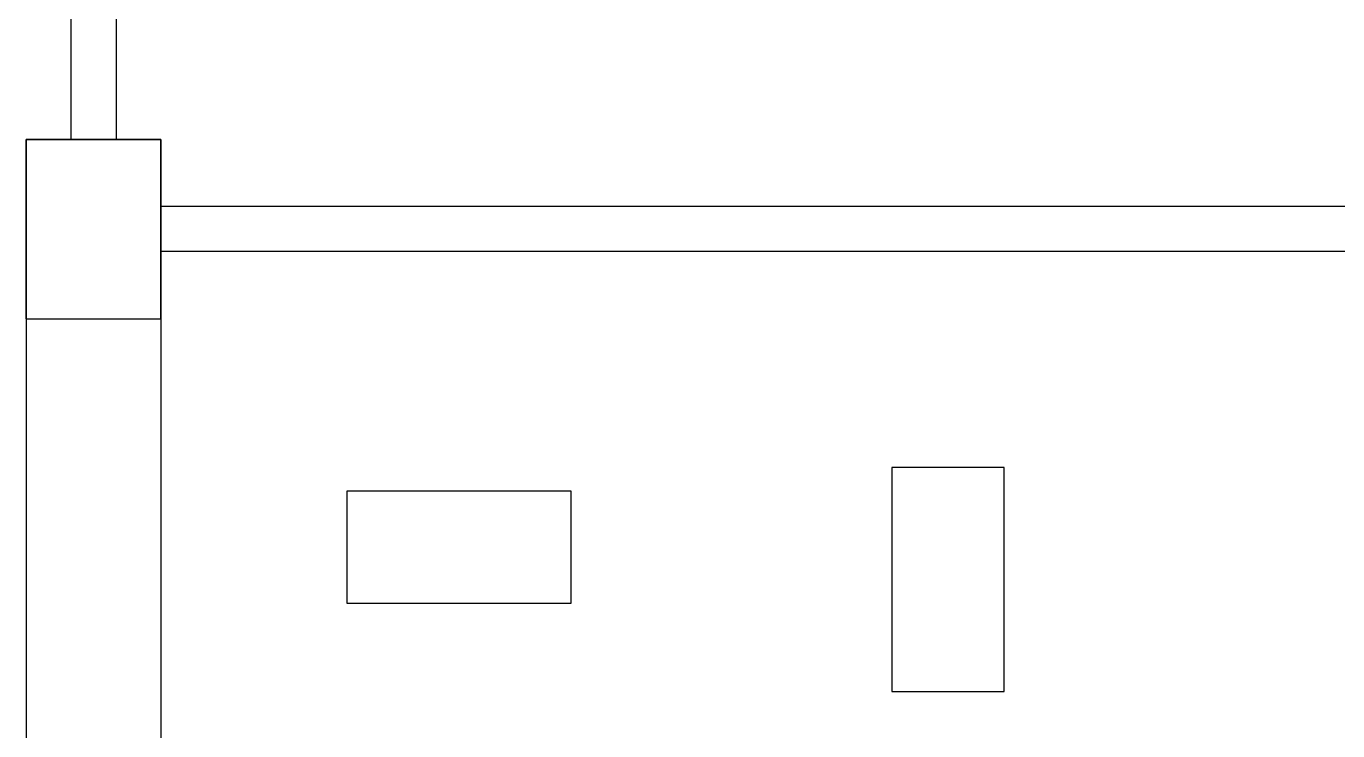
# Model space of a CAD drawing. Extents: x -19 to 297, y 0 to 420.
# Drawn here: x 52.67 to 67.28, y 198.68 to 206.53 of the extents above; entities that cross this region are included whole.
import ezdxf

# ---------------------------------------------------------------- set-up
doc = ezdxf.new("R2010")
doc.units = 0
doc.header["$MEASUREMENT"] = 0
doc.linetypes.add('K5LT_BASIC', pattern=[0])
doc.layers.add('Системный слой', color=7, linetype='Continuous')

# ---------------------------------------------------------------- blocks, each defined once
blk = doc.blocks.new('*U')
at = {"layer": 'Системный слой', "color": 5, "linetype": 'K5LT_BASIC'}
for p, q in [((54.167, 205.269), (52.667, 205.269)), ((52.667, 205.269), (52.667, 203.269)), ((54.167, 203.269), (54.167, 205.269)), ((52.667, 203.269), (54.167, 203.269)), ((63.559, 201.613), (62.309, 201.613)), ((62.309, 201.613), (62.309, 199.113)), ((63.559, 199.113), (63.559, 201.613)), ((58.737, 201.348), (56.237, 201.348)), ((56.237, 201.348), (56.237, 200.098)), ((58.737, 200.098), (58.737, 201.348)), ((56.237, 200.098), (58.737, 200.098)), ((62.309, 199.113), (63.559, 199.113))]:
    blk.add_line(p, q, dxfattribs=at)

msp = doc.modelspace()

# ---------------------------------------------------------------- linework, layer by layer
at = {"layer": 'Системный слой', "color": 5, "linetype": 'K5LT_BASIC'}
for p, q in [((53.167, 205.269), (53.167, 210.769)), ((53.667, 210.769), (53.667, 205.269)), ((52.667, 205.269), (54.167, 205.269)), ((52.667, 205.269), (52.667, 203.269)), ((52.667, 203.269), (52.667, 205.269)), ((52.667, 205.269), (54.167, 205.269)), ((54.167, 205.269), (53.167, 205.269)), ((54.166, 204.769), (54.167, 205.269)), ((54.167, 205.269), (54.167, 203.269)), ((54.167, 203.269), (54.167, 205.269)), ((54.167, 203.269), (54.167, 205.269)), ((54.167, 204.519), (54.167, 203.769)), ((68.166, 204.519), (54.167, 204.519)), ((68.166, 204.019), (54.167, 204.019)), ((52.667, 203.269), (54.167, 203.269)), ((52.667, 203.269), (52.667, 180.769)), ((54.167, 203.269), (54.167, 182.769))]:
    msp.add_line(p, q, dxfattribs=at)

# ---------------------------------------------------------------- block references
at = {"layer": 'Системный слой'}
msp.add_blockref('*U', (0, 0), dxfattribs=at)
msp.add_blockref('*U', (0, 0), dxfattribs=at)
msp.add_blockref('*U', (0, 0), dxfattribs=at)
msp.add_blockref('*U', (0, 0), dxfattribs=at)
msp.add_blockref('*U', (0, 0), dxfattribs=at)
msp.add_blockref('*U', (0, 0), dxfattribs=at)
msp.add_blockref('*U', (0, 0), dxfattribs=at)
msp.add_blockref('*U', (0, 0), dxfattribs=at)
msp.add_blockref('*U', (0, 0), dxfattribs=at)
msp.add_blockref('*U', (0, 0), dxfattribs=at)
msp.add_blockref('*U', (0, 0), dxfattribs=at)
msp.add_blockref('*U', (0, 0), dxfattribs=at)
msp.add_blockref('*U', (0, 0), dxfattribs=at)
msp.add_blockref('*U', (0, 0), dxfattribs=at)
msp.add_blockref('*U', (0, 0), dxfattribs=at)
msp.add_blockref('*U', (0, 0), dxfattribs=at)
msp.add_blockref('*U', (0, 0), dxfattribs=at)
msp.add_blockref('*U', (0, 0), dxfattribs=at)
msp.add_blockref('*U', (0, 0), dxfattribs=at)
msp.add_blockref('*U', (0, 0), dxfattribs=at)
msp.add_blockref('*U', (0, 0), dxfattribs=at)
msp.add_blockref('*U', (0, 0), dxfattribs=at)
msp.add_blockref('*U', (0, 0), dxfattribs=at)
msp.add_blockref('*U', (0, 0), dxfattribs=at)
msp.add_blockref('*U', (0, 0), dxfattribs=at)
msp.add_blockref('*U', (0, 0), dxfattribs=at)
msp.add_blockref('*U', (0, 0), dxfattribs=at)
msp.add_blockref('*U', (0, 0), dxfattribs=at)
msp.add_blockref('*U', (0, 0), dxfattribs=at)
msp.add_blockref('*U', (0, 0), dxfattribs=at)
msp.add_blockref('*U', (0, 0), dxfattribs=at)
msp.add_blockref('*U', (0, 0), dxfattribs=at)
msp.add_blockref('*U', (0, 0), dxfattribs=at)
msp.add_blockref('*U', (0, 0), dxfattribs=at)
msp.add_blockref('*U', (0, 0), dxfattribs=at)
msp.add_blockref('*U', (0, 0), dxfattribs=at)
msp.add_blockref('*U', (0, 0), dxfattribs=at)
msp.add_blockref('*U', (0, 0), dxfattribs=at)
msp.add_blockref('*U', (0, 0), dxfattribs=at)
msp.add_blockref('*U', (0, 0), dxfattribs=at)
msp.add_blockref('*U', (0, 0), dxfattribs=at)
msp.add_blockref('*U', (0, 0), dxfattribs=at)
msp.add_blockref('*U', (0, 0), dxfattribs=at)
msp.add_blockref('*U', (0, 0), dxfattribs=at)
msp.add_blockref('*U', (0, 0), dxfattribs=at)
msp.add_blockref('*U', (0, 0), dxfattribs=at)
msp.add_blockref('*U', (0, 0), dxfattribs=at)
msp.add_blockref('*U', (0, 0), dxfattribs=at)
msp.add_blockref('*U', (0, 0), dxfattribs=at)
msp.add_blockref('*U', (0, 0), dxfattribs=at)
msp.add_blockref('*U', (0, 0), dxfattribs=at)
msp.add_blockref('*U', (0, 0), dxfattribs=at)
msp.add_blockref('*U', (0, 0), dxfattribs=at)
msp.add_blockref('*U', (0, 0), dxfattribs=at)
msp.add_blockref('*U', (0, 0), dxfattribs=at)
msp.add_blockref('*U', (0, 0), dxfattribs=at)
msp.add_blockref('*U', (0, 0), dxfattribs=at)
msp.add_blockref('*U', (0, 0), dxfattribs=at)
msp.add_blockref('*U', (0, 0), dxfattribs=at)
msp.add_blockref('*U', (0, 0), dxfattribs=at)
msp.add_blockref('*U', (0, 0), dxfattribs=at)
msp.add_blockref('*U', (0, 0), dxfattribs=at)
msp.add_blockref('*U', (0, 0), dxfattribs=at)
msp.add_blockref('*U', (0, 0), dxfattribs=at)
msp.add_blockref('*U', (0, 0), dxfattribs=at)
msp.add_blockref('*U', (0, 0), dxfattribs=at)
msp.add_blockref('*U', (0, 0), dxfattribs=at)
msp.add_blockref('*U', (0, 0), dxfattribs=at)
msp.add_blockref('*U', (0, 0), dxfattribs=at)
msp.add_blockref('*U', (0, 0), dxfattribs=at)
msp.add_blockref('*U', (0, 0), dxfattribs=at)
msp.add_blockref('*U', (0, 0), dxfattribs=at)
msp.add_blockref('*U', (0, 0), dxfattribs=at)
msp.add_blockref('*U', (0, 0), dxfattribs=at)
msp.add_blockref('*U', (0, 0), dxfattribs=at)
msp.add_blockref('*U', (0, 0), dxfattribs=at)
msp.add_blockref('*U', (0, 0), dxfattribs=at)
msp.add_blockref('*U', (0, 0), dxfattribs=at)
msp.add_blockref('*U', (0, 0), dxfattribs=at)
msp.add_blockref('*U', (0, 0), dxfattribs=at)
msp.add_blockref('*U', (0, 0), dxfattribs=at)
msp.add_blockref('*U', (0, 0), dxfattribs=at)
msp.add_blockref('*U', (0, 0), dxfattribs=at)
msp.add_blockref('*U', (0, 0), dxfattribs=at)
msp.add_blockref('*U', (0, 0), dxfattribs=at)
msp.add_blockref('*U', (0, 0), dxfattribs=at)
msp.add_blockref('*U', (0, 0), dxfattribs=at)
msp.add_blockref('*U', (0, 0), dxfattribs=at)
msp.add_blockref('*U', (0, 0), dxfattribs=at)
msp.add_blockref('*U', (0, 0), dxfattribs=at)
msp.add_blockref('*U', (0, 0), dxfattribs=at)
msp.add_blockref('*U', (0, 0), dxfattribs=at)
msp.add_blockref('*U', (0, 0), dxfattribs=at)
msp.add_blockref('*U', (0, 0), dxfattribs=at)
msp.add_blockref('*U', (0, 0), dxfattribs=at)
msp.add_blockref('*U', (0, 0), dxfattribs=at)
msp.add_blockref('*U', (0, 0), dxfattribs=at)
msp.add_blockref('*U', (0, 0), dxfattribs=at)
msp.add_blockref('*U', (0, 0), dxfattribs=at)
msp.add_blockref('*U', (0, 0), dxfattribs=at)
msp.add_blockref('*U', (0, 0), dxfattribs=at)
msp.add_blockref('*U', (0, 0), dxfattribs=at)
msp.add_blockref('*U', (0, 0), dxfattribs=at)
msp.add_blockref('*U', (0, 0), dxfattribs=at)
msp.add_blockref('*U', (0, 0), dxfattribs=at)
msp.add_blockref('*U', (0, 0), dxfattribs=at)
msp.add_blockref('*U', (0, 0), dxfattribs=at)
msp.add_blockref('*U', (0, 0), dxfattribs=at)
msp.add_blockref('*U', (0, 0), dxfattribs=at)
msp.add_blockref('*U', (0, 0), dxfattribs=at)
msp.add_blockref('*U', (0, 0), dxfattribs=at)
msp.add_blockref('*U', (0, 0), dxfattribs=at)
msp.add_blockref('*U', (0, 0), dxfattribs=at)
msp.add_blockref('*U', (0, 0), dxfattribs=at)
msp.add_blockref('*U', (0, 0), dxfattribs=at)
msp.add_blockref('*U', (0, 0), dxfattribs=at)
msp.add_blockref('*U', (0, 0), dxfattribs=at)
msp.add_blockref('*U', (0, 0), dxfattribs=at)
msp.add_blockref('*U', (0, 0), dxfattribs=at)
msp.add_blockref('*U', (0, 0), dxfattribs=at)
msp.add_blockref('*U', (0, 0), dxfattribs=at)
msp.add_blockref('*U', (0, 0), dxfattribs=at)
msp.add_blockref('*U', (0, 0), dxfattribs=at)
msp.add_blockref('*U', (0, 0), dxfattribs=at)
msp.add_blockref('*U', (0, 0), dxfattribs=at)
msp.add_blockref('*U', (0, 0), dxfattribs=at)
msp.add_blockref('*U', (0, 0), dxfattribs=at)
msp.add_blockref('*U', (0, 0), dxfattribs=at)
msp.add_blockref('*U', (0, 0), dxfattribs=at)
msp.add_blockref('*U', (0, 0), dxfattribs=at)
msp.add_blockref('*U', (0, 0), dxfattribs=at)
msp.add_blockref('*U', (0, 0), dxfattribs=at)
msp.add_blockref('*U', (0, 0), dxfattribs=at)
msp.add_blockref('*U', (0, 0), dxfattribs=at)
msp.add_blockref('*U', (0, 0), dxfattribs=at)
msp.add_blockref('*U', (0, 0), dxfattribs=at)
msp.add_blockref('*U', (0, 0), dxfattribs=at)
msp.add_blockref('*U', (0, 0), dxfattribs=at)
msp.add_blockref('*U', (0, 0), dxfattribs=at)
msp.add_blockref('*U', (0, 0), dxfattribs=at)
msp.add_blockref('*U', (0, 0), dxfattribs=at)
msp.add_blockref('*U', (0, 0), dxfattribs=at)
msp.add_blockref('*U', (0, 0), dxfattribs=at)
msp.add_blockref('*U', (0, 0), dxfattribs=at)
msp.add_blockref('*U', (0, 0), dxfattribs=at)
msp.add_blockref('*U', (0, 0), dxfattribs=at)
msp.add_blockref('*U', (0, 0), dxfattribs=at)
msp.add_blockref('*U', (0, 0), dxfattribs=at)
msp.add_blockref('*U', (0, 0), dxfattribs=at)
msp.add_blockref('*U', (0, 0), dxfattribs=at)
msp.add_blockref('*U', (0, 0), dxfattribs=at)
msp.add_blockref('*U', (0, 0), dxfattribs=at)
msp.add_blockref('*U', (0, 0), dxfattribs=at)
msp.add_blockref('*U', (0, 0), dxfattribs=at)
msp.add_blockref('*U', (0, 0), dxfattribs=at)
msp.add_blockref('*U', (0, 0), dxfattribs=at)
msp.add_blockref('*U', (0, 0), dxfattribs=at)
msp.add_blockref('*U', (0, 0), dxfattribs=at)
msp.add_blockref('*U', (0, 0), dxfattribs=at)
msp.add_blockref('*U', (0, 0), dxfattribs=at)
msp.add_blockref('*U', (0, 0), dxfattribs=at)
msp.add_blockref('*U', (0, 0), dxfattribs=at)
msp.add_blockref('*U', (0, 0), dxfattribs=at)
msp.add_blockref('*U', (0, 0), dxfattribs=at)
msp.add_blockref('*U', (0, 0), dxfattribs=at)
msp.add_blockref('*U', (0, 0), dxfattribs=at)
msp.add_blockref('*U', (0, 0), dxfattribs=at)
msp.add_blockref('*U', (0, 0), dxfattribs=at)
msp.add_blockref('*U', (0, 0), dxfattribs=at)
msp.add_blockref('*U', (0, 0), dxfattribs=at)
msp.add_blockref('*U', (0, 0), dxfattribs=at)
msp.add_blockref('*U', (0, 0), dxfattribs=at)
msp.add_blockref('*U', (0, 0), dxfattribs=at)
msp.add_blockref('*U', (0, 0), dxfattribs=at)
msp.add_blockref('*U', (0, 0), dxfattribs=at)
msp.add_blockref('*U', (0, 0), dxfattribs=at)
msp.add_blockref('*U', (0, 0), dxfattribs=at)
msp.add_blockref('*U', (0, 0), dxfattribs=at)
msp.add_blockref('*U', (0, 0), dxfattribs=at)
msp.add_blockref('*U', (0, 0), dxfattribs=at)
msp.add_blockref('*U', (0, 0), dxfattribs=at)
msp.add_blockref('*U', (0, 0), dxfattribs=at)
msp.add_blockref('*U', (0, 0), dxfattribs=at)
msp.add_blockref('*U', (0, 0), dxfattribs=at)
msp.add_blockref('*U', (0, 0), dxfattribs=at)
msp.add_blockref('*U', (0, 0), dxfattribs=at)
msp.add_blockref('*U', (0, 0), dxfattribs=at)
msp.add_blockref('*U', (0, 0), dxfattribs=at)
msp.add_blockref('*U', (0, 0), dxfattribs=at)
msp.add_blockref('*U', (0, 0), dxfattribs=at)
msp.add_blockref('*U', (0, 0), dxfattribs=at)
msp.add_blockref('*U', (0, 0), dxfattribs=at)
msp.add_blockref('*U', (0, 0), dxfattribs=at)
msp.add_blockref('*U', (0, 0), dxfattribs=at)
msp.add_blockref('*U', (0, 0), dxfattribs=at)
msp.add_blockref('*U', (0, 0), dxfattribs=at)
msp.add_blockref('*U', (0, 0), dxfattribs=at)
msp.add_blockref('*U', (0, 0), dxfattribs=at)
msp.add_blockref('*U', (0, 0), dxfattribs=at)
msp.add_blockref('*U', (0, 0), dxfattribs=at)
msp.add_blockref('*U', (0, 0), dxfattribs=at)
msp.add_blockref('*U', (0, 0), dxfattribs=at)
msp.add_blockref('*U', (0, 0), dxfattribs=at)
msp.add_blockref('*U', (0, 0), dxfattribs=at)
msp.add_blockref('*U', (0, 0), dxfattribs=at)
msp.add_blockref('*U', (0, 0), dxfattribs=at)
msp.add_blockref('*U', (0, 0), dxfattribs=at)
msp.add_blockref('*U', (0, 0), dxfattribs=at)
msp.add_blockref('*U', (0, 0), dxfattribs=at)
msp.add_blockref('*U', (0, 0), dxfattribs=at)
msp.add_blockref('*U', (0, 0), dxfattribs=at)
msp.add_blockref('*U', (0, 0), dxfattribs=at)
msp.add_blockref('*U', (0, 0), dxfattribs=at)
msp.add_blockref('*U', (0, 0), dxfattribs=at)
msp.add_blockref('*U', (0, 0), dxfattribs=at)
msp.add_blockref('*U', (0, 0), dxfattribs=at)
msp.add_blockref('*U', (0, 0), dxfattribs=at)
msp.add_blockref('*U', (0, 0), dxfattribs=at)
msp.add_blockref('*U', (0, 0), dxfattribs=at)
msp.add_blockref('*U', (0, 0), dxfattribs=at)
msp.add_blockref('*U', (0, 0), dxfattribs=at)
msp.add_blockref('*U', (0, 0), dxfattribs=at)
msp.add_blockref('*U', (0, 0), dxfattribs=at)
msp.add_blockref('*U', (0, 0), dxfattribs=at)
msp.add_blockref('*U', (0, 0), dxfattribs=at)
msp.add_blockref('*U', (0, 0), dxfattribs=at)
msp.add_blockref('*U', (0, 0), dxfattribs=at)
msp.add_blockref('*U', (0, 0), dxfattribs=at)
msp.add_blockref('*U', (0, 0), dxfattribs=at)
msp.add_blockref('*U', (0, 0), dxfattribs=at)
msp.add_blockref('*U', (0, 0), dxfattribs=at)
msp.add_blockref('*U', (0, 0), dxfattribs=at)
msp.add_blockref('*U', (0, 0), dxfattribs=at)
msp.add_blockref('*U', (0, 0), dxfattribs=at)
msp.add_blockref('*U', (0, 0), dxfattribs=at)
msp.add_blockref('*U', (0, 0), dxfattribs=at)
msp.add_blockref('*U', (0, 0), dxfattribs=at)
msp.add_blockref('*U', (0, 0), dxfattribs=at)
msp.add_blockref('*U', (0, 0), dxfattribs=at)
msp.add_blockref('*U', (0, 0), dxfattribs=at)
msp.add_blockref('*U', (0, 0), dxfattribs=at)
msp.add_blockref('*U', (0, 0), dxfattribs=at)
msp.add_blockref('*U', (0, 0), dxfattribs=at)
msp.add_blockref('*U', (0, 0), dxfattribs=at)
msp.add_blockref('*U', (0, 0), dxfattribs=at)
msp.add_blockref('*U', (0, 0), dxfattribs=at)
msp.add_blockref('*U', (0, 0), dxfattribs=at)
msp.add_blockref('*U', (0, 0), dxfattribs=at)
msp.add_blockref('*U', (0, 0), dxfattribs=at)
msp.add_blockref('*U', (0, 0), dxfattribs=at)
msp.add_blockref('*U', (0, 0), dxfattribs=at)
msp.add_blockref('*U', (0, 0), dxfattribs=at)
msp.add_blockref('*U', (0, 0), dxfattribs=at)
msp.add_blockref('*U', (0, 0), dxfattribs=at)
msp.add_blockref('*U', (0, 0), dxfattribs=at)
msp.add_blockref('*U', (0, 0), dxfattribs=at)
msp.add_blockref('*U', (0, 0), dxfattribs=at)
msp.add_blockref('*U', (0, 0), dxfattribs=at)
msp.add_blockref('*U', (0, 0), dxfattribs=at)
msp.add_blockref('*U', (0, 0), dxfattribs=at)
msp.add_blockref('*U', (0, 0), dxfattribs=at)
msp.add_blockref('*U', (0, 0), dxfattribs=at)
msp.add_blockref('*U', (0, 0), dxfattribs=at)
msp.add_blockref('*U', (0, 0), dxfattribs=at)
msp.add_blockref('*U', (0, 0), dxfattribs=at)
msp.add_blockref('*U', (0, 0), dxfattribs=at)
msp.add_blockref('*U', (0, 0), dxfattribs=at)
msp.add_blockref('*U', (0, 0), dxfattribs=at)
msp.add_blockref('*U', (0, 0), dxfattribs=at)
msp.add_blockref('*U', (0, 0), dxfattribs=at)
msp.add_blockref('*U', (0, 0), dxfattribs=at)
msp.add_blockref('*U', (0, 0), dxfattribs=at)
msp.add_blockref('*U', (0, 0), dxfattribs=at)
msp.add_blockref('*U', (0, 0), dxfattribs=at)
msp.add_blockref('*U', (0, 0), dxfattribs=at)
msp.add_blockref('*U', (0, 0), dxfattribs=at)
msp.add_blockref('*U', (0, 0), dxfattribs=at)
msp.add_blockref('*U', (0, 0), dxfattribs=at)
msp.add_blockref('*U', (0, 0), dxfattribs=at)
msp.add_blockref('*U', (0, 0), dxfattribs=at)
msp.add_blockref('*U', (0, 0), dxfattribs=at)
msp.add_blockref('*U', (0, 0), dxfattribs=at)
msp.add_blockref('*U', (0, 0), dxfattribs=at)
msp.add_blockref('*U', (0, 0), dxfattribs=at)
msp.add_blockref('*U', (0, 0), dxfattribs=at)
msp.add_blockref('*U', (0, 0), dxfattribs=at)
msp.add_blockref('*U', (0, 0), dxfattribs=at)
msp.add_blockref('*U', (0, 0), dxfattribs=at)
msp.add_blockref('*U', (0, 0), dxfattribs=at)
msp.add_blockref('*U', (0, 0), dxfattribs=at)
msp.add_blockref('*U', (0, 0), dxfattribs=at)
msp.add_blockref('*U', (0, 0), dxfattribs=at)
msp.add_blockref('*U', (0, 0), dxfattribs=at)
msp.add_blockref('*U', (0, 0), dxfattribs=at)
msp.add_blockref('*U', (0, 0), dxfattribs=at)
msp.add_blockref('*U', (0, 0), dxfattribs=at)
msp.add_blockref('*U', (0, 0), dxfattribs=at)
msp.add_blockref('*U', (0, 0), dxfattribs=at)
msp.add_blockref('*U', (0, 0), dxfattribs=at)
msp.add_blockref('*U', (0, 0), dxfattribs=at)
msp.add_blockref('*U', (0, 0), dxfattribs=at)
msp.add_blockref('*U', (0, 0), dxfattribs=at)
msp.add_blockref('*U', (0, 0), dxfattribs=at)
msp.add_blockref('*U', (0, 0), dxfattribs=at)
msp.add_blockref('*U', (0, 0), dxfattribs=at)
msp.add_blockref('*U', (0, 0), dxfattribs=at)
msp.add_blockref('*U', (0, 0), dxfattribs=at)
msp.add_blockref('*U', (0, 0), dxfattribs=at)
msp.add_blockref('*U', (0, 0), dxfattribs=at)
msp.add_blockref('*U', (0, 0), dxfattribs=at)
msp.add_blockref('*U', (0, 0), dxfattribs=at)
msp.add_blockref('*U', (0, 0), dxfattribs=at)
msp.add_blockref('*U', (0, 0), dxfattribs=at)
msp.add_blockref('*U', (0, 0), dxfattribs=at)
msp.add_blockref('*U', (0, 0), dxfattribs=at)
msp.add_blockref('*U', (0, 0), dxfattribs=at)
msp.add_blockref('*U', (0, 0), dxfattribs=at)
msp.add_blockref('*U', (0, 0), dxfattribs=at)
msp.add_blockref('*U', (0, 0), dxfattribs=at)
msp.add_blockref('*U', (0, 0), dxfattribs=at)
msp.add_blockref('*U', (0, 0), dxfattribs=at)
msp.add_blockref('*U', (0, 0), dxfattribs=at)
msp.add_blockref('*U', (0, 0), dxfattribs=at)
msp.add_blockref('*U', (0, 0), dxfattribs=at)
msp.add_blockref('*U', (0, 0), dxfattribs=at)
msp.add_blockref('*U', (0, 0), dxfattribs=at)
msp.add_blockref('*U', (0, 0), dxfattribs=at)
msp.add_blockref('*U', (0, 0), dxfattribs=at)
msp.add_blockref('*U', (0, 0), dxfattribs=at)
msp.add_blockref('*U', (0, 0), dxfattribs=at)
msp.add_blockref('*U', (0, 0), dxfattribs=at)
msp.add_blockref('*U', (0, 0), dxfattribs=at)
msp.add_blockref('*U', (0, 0), dxfattribs=at)
msp.add_blockref('*U', (0, 0), dxfattribs=at)
msp.add_blockref('*U', (0, 0), dxfattribs=at)
msp.add_blockref('*U', (0, 0), dxfattribs=at)
msp.add_blockref('*U', (0, 0), dxfattribs=at)
msp.add_blockref('*U', (0, 0), dxfattribs=at)
msp.add_blockref('*U', (0, 0), dxfattribs=at)
msp.add_blockref('*U', (0, 0), dxfattribs=at)
msp.add_blockref('*U', (0, 0), dxfattribs=at)
msp.add_blockref('*U', (0, 0), dxfattribs=at)
msp.add_blockref('*U', (0, 0), dxfattribs=at)
msp.add_blockref('*U', (0, 0), dxfattribs=at)
msp.add_blockref('*U', (0, 0), dxfattribs=at)
msp.add_blockref('*U', (0, 0), dxfattribs=at)
msp.add_blockref('*U', (0, 0), dxfattribs=at)
msp.add_blockref('*U', (0, 0), dxfattribs=at)
msp.add_blockref('*U', (0, 0), dxfattribs=at)
msp.add_blockref('*U', (0, 0), dxfattribs=at)
msp.add_blockref('*U', (0, 0), dxfattribs=at)
msp.add_blockref('*U', (0, 0), dxfattribs=at)
msp.add_blockref('*U', (0, 0), dxfattribs=at)
msp.add_blockref('*U', (0, 0), dxfattribs=at)
msp.add_blockref('*U', (0, 0), dxfattribs=at)
msp.add_blockref('*U', (0, 0), dxfattribs=at)
msp.add_blockref('*U', (0, 0), dxfattribs=at)
msp.add_blockref('*U', (0, 0), dxfattribs=at)
msp.add_blockref('*U', (0, 0), dxfattribs=at)
msp.add_blockref('*U', (0, 0), dxfattribs=at)
msp.add_blockref('*U', (0, 0), dxfattribs=at)
msp.add_blockref('*U', (0, 0), dxfattribs=at)
msp.add_blockref('*U', (0, 0), dxfattribs=at)
msp.add_blockref('*U', (0, 0), dxfattribs=at)
msp.add_blockref('*U', (0, 0), dxfattribs=at)
msp.add_blockref('*U', (0, 0), dxfattribs=at)
msp.add_blockref('*U', (0, 0), dxfattribs=at)
msp.add_blockref('*U', (0, 0), dxfattribs=at)
msp.add_blockref('*U', (0, 0), dxfattribs=at)
msp.add_blockref('*U', (0, 0), dxfattribs=at)
msp.add_blockref('*U', (0, 0), dxfattribs=at)
msp.add_blockref('*U', (0, 0), dxfattribs=at)
msp.add_blockref('*U', (0, 0), dxfattribs=at)
msp.add_blockref('*U', (0, 0), dxfattribs=at)
msp.add_blockref('*U', (0, 0), dxfattribs=at)
msp.add_blockref('*U', (0, 0), dxfattribs=at)
msp.add_blockref('*U', (0, 0), dxfattribs=at)
msp.add_blockref('*U', (0, 0), dxfattribs=at)
msp.add_blockref('*U', (0, 0), dxfattribs=at)
msp.add_blockref('*U', (0, 0), dxfattribs=at)
msp.add_blockref('*U', (0, 0), dxfattribs=at)
msp.add_blockref('*U', (0, 0), dxfattribs=at)
msp.add_blockref('*U', (0, 0), dxfattribs=at)
msp.add_blockref('*U', (0, 0), dxfattribs=at)
msp.add_blockref('*U', (0, 0), dxfattribs=at)
msp.add_blockref('*U', (0, 0), dxfattribs=at)
msp.add_blockref('*U', (0, 0), dxfattribs=at)
msp.add_blockref('*U', (0, 0), dxfattribs=at)
msp.add_blockref('*U', (0, 0), dxfattribs=at)
msp.add_blockref('*U', (0, 0), dxfattribs=at)
msp.add_blockref('*U', (0, 0), dxfattribs=at)
msp.add_blockref('*U', (0, 0), dxfattribs=at)
msp.add_blockref('*U', (0, 0), dxfattribs=at)
msp.add_blockref('*U', (0, 0), dxfattribs=at)
msp.add_blockref('*U', (0, 0), dxfattribs=at)
msp.add_blockref('*U', (0, 0), dxfattribs=at)
msp.add_blockref('*U', (0, 0), dxfattribs=at)
msp.add_blockref('*U', (0, 0), dxfattribs=at)
msp.add_blockref('*U', (0, 0), dxfattribs=at)
msp.add_blockref('*U', (0, 0), dxfattribs=at)
msp.add_blockref('*U', (0, 0), dxfattribs=at)
msp.add_blockref('*U', (0, 0), dxfattribs=at)
msp.add_blockref('*U', (0, 0), dxfattribs=at)
msp.add_blockref('*U', (0, 0), dxfattribs=at)
msp.add_blockref('*U', (0, 0), dxfattribs=at)
msp.add_blockref('*U', (0, 0), dxfattribs=at)
msp.add_blockref('*U', (0, 0), dxfattribs=at)
msp.add_blockref('*U', (0, 0), dxfattribs=at)
msp.add_blockref('*U', (0, 0), dxfattribs=at)
msp.add_blockref('*U', (0, 0), dxfattribs=at)
msp.add_blockref('*U', (0, 0), dxfattribs=at)
msp.add_blockref('*U', (0, 0), dxfattribs=at)
msp.add_blockref('*U', (0, 0), dxfattribs=at)
msp.add_blockref('*U', (0, 0), dxfattribs=at)
msp.add_blockref('*U', (0, 0), dxfattribs=at)
msp.add_blockref('*U', (0, 0), dxfattribs=at)
msp.add_blockref('*U', (0, 0), dxfattribs=at)
msp.add_blockref('*U', (0, 0), dxfattribs=at)
msp.add_blockref('*U', (0, 0), dxfattribs=at)
msp.add_blockref('*U', (0, 0), dxfattribs=at)
msp.add_blockref('*U', (0, 0), dxfattribs=at)
msp.add_blockref('*U', (0, 0), dxfattribs=at)
msp.add_blockref('*U', (0, 0), dxfattribs=at)
msp.add_blockref('*U', (0, 0), dxfattribs=at)
msp.add_blockref('*U', (0, 0), dxfattribs=at)
msp.add_blockref('*U', (0, 0), dxfattribs=at)
msp.add_blockref('*U', (0, 0), dxfattribs=at)
msp.add_blockref('*U', (0, 0), dxfattribs=at)
msp.add_blockref('*U', (0, 0), dxfattribs=at)
msp.add_blockref('*U', (0, 0), dxfattribs=at)
msp.add_blockref('*U', (0, 0), dxfattribs=at)
msp.add_blockref('*U', (0, 0), dxfattribs=at)
msp.add_blockref('*U', (0, 0), dxfattribs=at)
msp.add_blockref('*U', (0, 0), dxfattribs=at)
msp.add_blockref('*U', (0, 0), dxfattribs=at)
msp.add_blockref('*U', (0, 0), dxfattribs=at)
msp.add_blockref('*U', (0, 0), dxfattribs=at)
msp.add_blockref('*U', (0, 0), dxfattribs=at)
msp.add_blockref('*U', (0, 0), dxfattribs=at)
msp.add_blockref('*U', (0, 0), dxfattribs=at)
msp.add_blockref('*U', (0, 0), dxfattribs=at)
msp.add_blockref('*U', (0, 0), dxfattribs=at)
msp.add_blockref('*U', (0, 0), dxfattribs=at)
msp.add_blockref('*U', (0, 0), dxfattribs=at)
msp.add_blockref('*U', (0, 0), dxfattribs=at)
msp.add_blockref('*U', (0, 0), dxfattribs=at)
msp.add_blockref('*U', (0, 0), dxfattribs=at)
msp.add_blockref('*U', (0, 0), dxfattribs=at)
msp.add_blockref('*U', (0, 0), dxfattribs=at)
msp.add_blockref('*U', (0, 0), dxfattribs=at)

doc.saveas('drawing.dxf')
